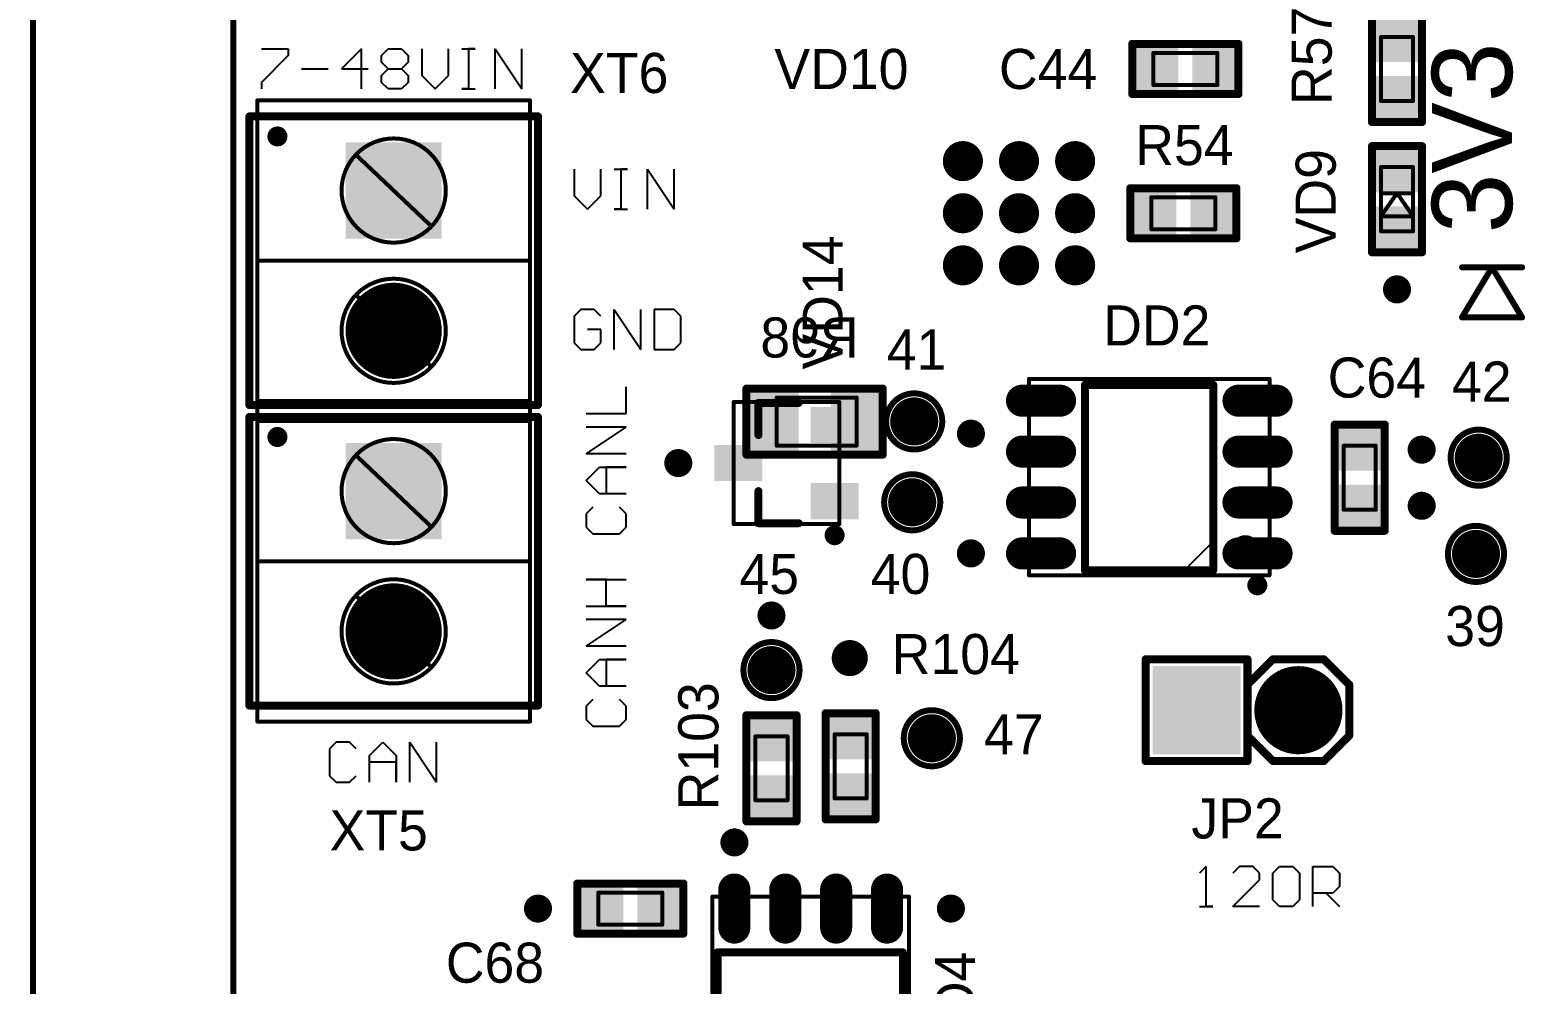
# Model space of a CAD drawing. Header units: millimetres. Extents: x 401 to 511, y 209 to 411.
# Drawn here: x 400.78 to 438.08, y 239.61 to 263.42 of the extents above; entities that cross this region are included whole.
import ezdxf

# ---------------------------------------------------------------- set-up
doc = ezdxf.new("R2010")
doc.units = ezdxf.units.MM
for name, color, linetype in [('BottomOverlay', 54, 'Continuous'), ('BottomSolder', 6, 'Continuous'), ('KeepOutLayer', 6, 'Continuous'), ('Mechanical1', 6, 'Continuous'), ('Mechanical2', 216, 'Continuous'), ('MultiLayer', 9, 'Continuous'), ('TopOverlay', 2, 'Continuous'), ('TopSolder', 216, 'Continuous')]:
    doc.layers.add(name, color=color, linetype=linetype)

msp = doc.modelspace()

# ---------------------------------------------------------------- linework, layer by layer
at = {"layer": 'BottomOverlay', "const_width": 0.2}
for points in [[(418.65, 252.823), (418.65, 254.473)], [(418.65, 254.473), (422.05, 254.473)], [(422.05, 252.823), (422.05, 254.473)], [(418.65, 252.823), (422.05, 252.823)]]:
    msp.add_lwpolyline(points, dxfattribs=at)
at = {"layer": 'BottomOverlay', "const_width": 0.1}
for points in [[(418.6, 254.473, 1), (418.7, 254.473, 1)], [(418.6, 254.473, 1), (418.7, 254.473, 1)], [(422, 254.473, 1), (422.1, 254.473, 1)], [(422, 254.473, 1), (422.1, 254.473, 1)], [(418.6, 252.823, 1), (418.7, 252.823, 1)], [(418.6, 252.823, 1), (418.7, 252.823, 1)], [(422, 252.823, 1), (422.1, 252.823, 1)], [(422, 252.823, 1), (422.1, 252.823, 1)]]:
    msp.add_lwpolyline(points, format="xyb", close=True, dxfattribs=at)
at = {"layer": 'BottomSolder'}
for points, const_width in [([(423.8, 260.148, 1), (424.3, 260.148, 1)], 0.5), ([(425.2, 260.148, 1), (425.7, 260.148, 1)], 0.5), ([(426.6, 260.148, 1), (427.1, 260.148, 1)], 0.5), ([(423.8, 258.848, 1), (424.3, 258.848, 1)], 0.5), ([(425.2, 258.848, 1), (425.7, 258.848, 1)], 0.5), ([(426.6, 258.848, 1), (427.1, 258.848, 1)], 0.5), ([(423.8, 257.548, 1), (424.3, 257.548, 1)], 0.5), ([(425.2, 257.548, 1), (425.7, 257.548, 1)], 0.5), ([(426.6, 257.548, 1), (427.1, 257.548, 1)], 0.5), ([(409.25, 255.914, 1), (410.45, 255.914, 1)], 1.2), ([(434.705, 256.948, 1), (435.055, 256.948, 1)], 0.35), ([(424.075, 253.348, 1), (424.425, 253.348, 1)], 0.35), ([(435.32, 252.948, 1), (435.67, 252.948, 1)], 0.35), ([(416.775, 252.614, 1), (417.125, 252.614, 1)], 0.35), ([(435.32, 251.548, 1), (435.67, 251.548, 1)], 0.35), ([(424.075, 250.36, 1), (424.425, 250.36, 1)], 0.35), ([(409.25, 248.414, 1), (410.45, 248.414, 1)], 1.2), ([(419.1, 248.811, 1), (419.45, 248.811, 1)], 0.35), ([(421.003, 247.748, 1), (421.453, 247.748, 1)], 0.45), ([(431.87, 246.448, 1), (432.97, 246.448, 1)], 1.1), ([(418.175, 243.148, 1), (418.525, 243.148, 1)], 0.35), ([(413.275, 241.498, 1), (413.625, 241.498, 1)], 0.35), ([(423.575, 241.498, 1), (423.925, 241.498, 1)], 0.35)]:
    msp.add_lwpolyline(points, format="xyb", close=True, dxfattribs=dict(at, const_width=const_width))
for points in [[(408.65, 260.614), (408.65, 258.214), (411.05, 260.614), (411.05, 258.214)], [(418.75, 254.373), (418.75, 252.923), (419.95, 254.373), (419.95, 252.923)], [(420.75, 254.373), (420.75, 252.923), (421.95, 254.373), (421.95, 252.923)], [(408.65, 253.114), (408.65, 250.714), (411.05, 253.114), (411.05, 250.714)], [(428.78, 245.348), (430.98, 245.348), (428.78, 247.548), (430.98, 247.548)]]:
    msp.add_solid(points, dxfattribs=at)
at = {"layer": 'KeepOutLayer', "const_width": 0.15}
for points in [[(400.85, 210.448), (400.85, 410.448)], [(405.85, 210.448), (405.85, 410.448)]]:
    msp.add_lwpolyline(points, dxfattribs=at)
at = {"layer": 'Mechanical1', "const_width": 0.1}
for points in [[(434.48, 263.248), (435.28, 263.248)], [(434.48, 261.648), (434.48, 263.248)], [(435.28, 261.648), (435.28, 263.248)], [(428.8, 262.848), (430.4, 262.848)], [(428.8, 262.048), (428.8, 262.848)], [(430.4, 262.048), (430.4, 262.848)], [(428.8, 262.048), (430.4, 262.048)], [(406.45, 253.664), (406.45, 261.664)], [(406.45, 261.664), (413.25, 261.664)], [(413.25, 253.664), (413.25, 261.664)], [(434.48, 261.648), (435.28, 261.648)], [(408.919, 260.296), (410.781, 258.532)], [(434.48, 259.998), (435.28, 259.998)], [(434.48, 258.398), (434.48, 259.998)], [(435.28, 258.398), (435.28, 259.998)], [(428.75, 258.448), (428.75, 259.248)], [(428.75, 259.248), (430.35, 259.248)], [(430.35, 258.448), (430.35, 259.248)], [(434.48, 258.773), (434.88, 259.348)], [(434.48, 259.348), (435.28, 259.348)], [(434.88, 259.348), (435.28, 258.773)], [(428.75, 258.448), (430.35, 258.448)], [(434.48, 258.773), (435.28, 258.773)], [(434.48, 258.398), (435.28, 258.398)], [(406.45, 257.664), (413.25, 257.664)], [(408.919, 256.796), (410.781, 255.032)], [(425.7, 249.815), (425.7, 254.715)], [(425.7, 254.715), (431.7, 254.715)], [(431.7, 249.815), (431.7, 254.715)], [(406.45, 246.164), (406.45, 254.164)], [(406.45, 254.164), (413.25, 254.164)], [(413.25, 246.164), (413.25, 254.164)], [(418.33, 251.094), (418.33, 254.134)], [(418.33, 254.134), (420.97, 254.134)], [(420.97, 251.094), (420.97, 254.134)], [(406.45, 253.664), (413.25, 253.664)], [(433.55, 251.448), (433.55, 253.048)], [(433.55, 253.048), (434.35, 253.048)], [(434.35, 251.448), (434.35, 253.048)], [(408.919, 252.796), (410.781, 251.032)], [(433.55, 251.448), (434.35, 251.448)], [(418.33, 251.094), (420.97, 251.094)], [(406.45, 250.164), (413.25, 250.164)], [(425.7, 249.815), (431.7, 249.815)], [(408.919, 249.296), (410.781, 247.532)], [(428.61, 245.178), (428.61, 247.718)], [(428.61, 247.718), (431.15, 247.718)], [(431.15, 247.083), (431.785, 247.718)], [(431.15, 245.178), (431.15, 247.718)], [(431.785, 247.718), (433.055, 247.718)], [(433.055, 247.718), (433.69, 247.083)], [(433.69, 245.813), (433.69, 247.083)], [(406.45, 246.164), (413.25, 246.164)], [(418.875, 245.798), (419.675, 245.798)], [(418.875, 244.198), (418.875, 245.798)], [(419.675, 244.198), (419.675, 245.798)], [(420.85, 245.848), (421.65, 245.848)], [(420.85, 244.248), (420.85, 245.848)], [(421.65, 244.248), (421.65, 245.848)], [(431.15, 245.813), (431.785, 245.178)], [(433.055, 245.178), (433.69, 245.813)], [(428.61, 245.178), (431.15, 245.178)], [(431.785, 245.178), (433.055, 245.178)], [(418.875, 244.198), (419.675, 244.198)], [(420.85, 244.248), (421.65, 244.248)], [(414.953, 241.898), (416.553, 241.898)], [(414.953, 241.098), (414.953, 241.898)], [(416.553, 241.098), (416.553, 241.898)], [(417.803, 235.798), (417.803, 241.798)], [(417.803, 241.798), (422.703, 241.798)], [(422.703, 235.798), (422.703, 241.798)], [(414.953, 241.098), (416.553, 241.098)]]:
    msp.add_lwpolyline(points, dxfattribs=at)
at = {"layer": 'Mechanical1'}
for points, const_width in [([(434.455, 263.248, 1), (434.505, 263.248, 1)], 0.05), ([(434.455, 263.248, 1), (434.505, 263.248, 1)], 0.05), ([(435.255, 263.248, 1), (435.305, 263.248, 1)], 0.05), ([(435.255, 263.248, 1), (435.305, 263.248, 1)], 0.05), ([(428.775, 262.848, 1), (428.825, 262.848, 1)], 0.05), ([(428.775, 262.848, 1), (428.825, 262.848, 1)], 0.05), ([(430.375, 262.848, 1), (430.425, 262.848, 1)], 0.05), ([(430.375, 262.848, 1), (430.425, 262.848, 1)], 0.05), ([(428.775, 262.048, 1), (428.825, 262.048, 1)], 0.05), ([(428.775, 262.048, 1), (428.825, 262.048, 1)], 0.05), ([(430.375, 262.048, 1), (430.425, 262.048, 1)], 0.05), ([(430.375, 262.048, 1), (430.425, 262.048, 1)], 0.05), ([(406.425, 261.664, 1), (406.475, 261.664, 1)], 0.05), ([(406.425, 261.664, 1), (406.475, 261.664, 1)], 0.05), ([(413.225, 261.664, 1), (413.275, 261.664, 1)], 0.05), ([(413.225, 261.664, 1), (413.275, 261.664, 1)], 0.05), ([(434.455, 261.648, 1), (434.505, 261.648, 1)], 0.05), ([(434.455, 261.648, 1), (434.505, 261.648, 1)], 0.05), ([(435.255, 261.648, 1), (435.305, 261.648, 1)], 0.05), ([(435.255, 261.648, 1), (435.305, 261.648, 1)], 0.05), ([(411.15, 259.414, 1), (408.55, 259.414, 1)], 0.1), ([(408.894, 260.296, 1), (408.944, 260.296, 1)], 0.05), ([(434.455, 259.998, 1), (434.505, 259.998, 1)], 0.05), ([(434.455, 259.998, 1), (434.505, 259.998, 1)], 0.05), ([(435.255, 259.998, 1), (435.305, 259.998, 1)], 0.05), ([(435.255, 259.998, 1), (435.305, 259.998, 1)], 0.05), ([(408.525, 259.414, 1), (408.575, 259.414, 1)], 0.05), ([(411.125, 259.414, 1), (411.175, 259.414, 1)], 0.05), ([(428.725, 259.248, 1), (428.775, 259.248, 1)], 0.05), ([(428.725, 259.248, 1), (428.775, 259.248, 1)], 0.05), ([(430.325, 259.248, 1), (430.375, 259.248, 1)], 0.05), ([(430.325, 259.248, 1), (430.375, 259.248, 1)], 0.05), ([(434.455, 259.348, 1), (434.505, 259.348, 1)], 0.05), ([(434.855, 259.348, 1), (434.905, 259.348, 1)], 0.05), ([(434.855, 259.348, 1), (434.905, 259.348, 1)], 0.05), ([(435.255, 259.348, 1), (435.305, 259.348, 1)], 0.05), ([(410.756, 258.532, 1), (410.806, 258.532, 1)], 0.05), ([(428.725, 258.448, 1), (428.775, 258.448, 1)], 0.05), ([(428.725, 258.448, 1), (428.775, 258.448, 1)], 0.05), ([(430.325, 258.448, 1), (430.375, 258.448, 1)], 0.05), ([(430.325, 258.448, 1), (430.375, 258.448, 1)], 0.05), ([(434.455, 258.773, 1), (434.505, 258.773, 1)], 0.05), ([(434.455, 258.773, 1), (434.505, 258.773, 1)], 0.05), ([(435.255, 258.773, 1), (435.305, 258.773, 1)], 0.05), ([(435.255, 258.773, 1), (435.305, 258.773, 1)], 0.05), ([(434.455, 258.398, 1), (434.505, 258.398, 1)], 0.05), ([(434.455, 258.398, 1), (434.505, 258.398, 1)], 0.05), ([(435.255, 258.398, 1), (435.305, 258.398, 1)], 0.05), ([(435.255, 258.398, 1), (435.305, 258.398, 1)], 0.05), ([(406.425, 257.664, 1), (406.475, 257.664, 1)], 0.05), ([(413.225, 257.664, 1), (413.275, 257.664, 1)], 0.05), ([(411.15, 255.914, 1), (408.55, 255.914, 1)], 0.1), ([(408.894, 256.796, 1), (408.944, 256.796, 1)], 0.05), ([(408.525, 255.914, 1), (408.575, 255.914, 1)], 0.05), ([(411.125, 255.914, 1), (411.175, 255.914, 1)], 0.05), ([(410.756, 255.032, 1), (410.806, 255.032, 1)], 0.05), ([(425.675, 254.715, 1), (425.725, 254.715, 1)], 0.05), ([(425.675, 254.715, 1), (425.725, 254.715, 1)], 0.05), ([(431.675, 254.715, 1), (431.725, 254.715, 1)], 0.05), ([(431.675, 254.715, 1), (431.725, 254.715, 1)], 0.05), ([(406.425, 254.164, 1), (406.475, 254.164, 1)], 0.05), ([(406.425, 254.164, 1), (406.475, 254.164, 1)], 0.05), ([(413.225, 254.164, 1), (413.275, 254.164, 1)], 0.05), ([(413.225, 254.164, 1), (413.275, 254.164, 1)], 0.05), ([(418.305, 254.134, 1), (418.355, 254.134, 1)], 0.05), ([(418.305, 254.134, 1), (418.355, 254.134, 1)], 0.05), ([(420.945, 254.134, 1), (420.995, 254.134, 1)], 0.05), ([(420.945, 254.134, 1), (420.995, 254.134, 1)], 0.05), ([(406.425, 253.664, 1), (406.475, 253.664, 1)], 0.05), ([(406.425, 253.664, 1), (406.475, 253.664, 1)], 0.05), ([(413.225, 253.664, 1), (413.275, 253.664, 1)], 0.05), ([(413.225, 253.664, 1), (413.275, 253.664, 1)], 0.05), ([(411.15, 251.914, 1), (408.55, 251.914, 1)], 0.1), ([(433.525, 253.048, 1), (433.575, 253.048, 1)], 0.05), ([(433.525, 253.048, 1), (433.575, 253.048, 1)], 0.05), ([(434.325, 253.048, 1), (434.375, 253.048, 1)], 0.05), ([(434.325, 253.048, 1), (434.375, 253.048, 1)], 0.05), ([(408.894, 252.796, 1), (408.944, 252.796, 1)], 0.05), ([(408.525, 251.914, 1), (408.575, 251.914, 1)], 0.05), ([(411.125, 251.914, 1), (411.175, 251.914, 1)], 0.05), ([(433.525, 251.448, 1), (433.575, 251.448, 1)], 0.05), ([(433.525, 251.448, 1), (433.575, 251.448, 1)], 0.05), ([(434.325, 251.448, 1), (434.375, 251.448, 1)], 0.05), ([(434.325, 251.448, 1), (434.375, 251.448, 1)], 0.05), ([(410.756, 251.032, 1), (410.806, 251.032, 1)], 0.05), ([(418.305, 251.094, 1), (418.355, 251.094, 1)], 0.05), ([(418.305, 251.094, 1), (418.355, 251.094, 1)], 0.05), ([(420.975, 250.814, 1), (420.725, 250.814, 1)], 0.25), ([(420.945, 251.094, 1), (420.995, 251.094, 1)], 0.05), ([(420.945, 251.094, 1), (420.995, 251.094, 1)], 0.05), ([(420.663, 250.814, 1), (420.787, 250.814, 1)], 0.125), ([(420.913, 250.814, 1), (421.038, 250.814, 1)], 0.125), ([(430.92, 250.465, 1), (431.27, 250.465, 1)], 0.35), ([(406.425, 250.164, 1), (406.475, 250.164, 1)], 0.05), ([(413.225, 250.164, 1), (413.275, 250.164, 1)], 0.05), ([(411.15, 248.414, 1), (408.55, 248.414, 1)], 0.1), ([(425.675, 249.815, 1), (425.725, 249.815, 1)], 0.05), ([(425.675, 249.815, 1), (425.725, 249.815, 1)], 0.05), ([(431.675, 249.815, 1), (431.725, 249.815, 1)], 0.05), ([(431.675, 249.815, 1), (431.725, 249.815, 1)], 0.05), ([(408.894, 249.296, 1), (408.944, 249.296, 1)], 0.05), ([(408.525, 248.414, 1), (408.575, 248.414, 1)], 0.05), ([(411.125, 248.414, 1), (411.175, 248.414, 1)], 0.05), ([(428.585, 247.718, 1), (428.635, 247.718, 1)], 0.05), ([(428.585, 247.718, 1), (428.635, 247.718, 1)], 0.05), ([(431.125, 247.718, 1), (431.175, 247.718, 1)], 0.05), ([(431.125, 247.718, 1), (431.175, 247.718, 1)], 0.05), ([(431.76, 247.718, 1), (431.81, 247.718, 1)], 0.05), ([(431.76, 247.718, 1), (431.81, 247.718, 1)], 0.05), ([(433.03, 247.718, 1), (433.08, 247.718, 1)], 0.05), ([(433.03, 247.718, 1), (433.08, 247.718, 1)], 0.05), ([(410.756, 247.532, 1), (410.806, 247.532, 1)], 0.05), ([(431.125, 247.083, 1), (431.175, 247.083, 1)], 0.05), ([(433.665, 247.083, 1), (433.715, 247.083, 1)], 0.05), ([(433.665, 247.083, 1), (433.715, 247.083, 1)], 0.05), ([(406.425, 246.164, 1), (406.475, 246.164, 1)], 0.05), ([(406.425, 246.164, 1), (406.475, 246.164, 1)], 0.05), ([(413.225, 246.164, 1), (413.275, 246.164, 1)], 0.05), ([(413.225, 246.164, 1), (413.275, 246.164, 1)], 0.05), ([(418.85, 245.798, 1), (418.9, 245.798, 1)], 0.05), ([(418.85, 245.798, 1), (418.9, 245.798, 1)], 0.05), ([(419.65, 245.798, 1), (419.7, 245.798, 1)], 0.05), ([(419.65, 245.798, 1), (419.7, 245.798, 1)], 0.05), ([(420.825, 245.848, 1), (420.875, 245.848, 1)], 0.05), ([(420.825, 245.848, 1), (420.875, 245.848, 1)], 0.05), ([(421.625, 245.848, 1), (421.675, 245.848, 1)], 0.05), ([(421.625, 245.848, 1), (421.675, 245.848, 1)], 0.05), ([(431.125, 245.813, 1), (431.175, 245.813, 1)], 0.05), ([(433.665, 245.813, 1), (433.715, 245.813, 1)], 0.05), ([(433.665, 245.813, 1), (433.715, 245.813, 1)], 0.05), ([(428.585, 245.178, 1), (428.635, 245.178, 1)], 0.05), ([(428.585, 245.178, 1), (428.635, 245.178, 1)], 0.05), ([(431.125, 245.178, 1), (431.175, 245.178, 1)], 0.05), ([(431.125, 245.178, 1), (431.175, 245.178, 1)], 0.05), ([(431.76, 245.178, 1), (431.81, 245.178, 1)], 0.05), ([(431.76, 245.178, 1), (431.81, 245.178, 1)], 0.05), ([(433.03, 245.178, 1), (433.08, 245.178, 1)], 0.05), ([(433.03, 245.178, 1), (433.08, 245.178, 1)], 0.05), ([(418.85, 244.198, 1), (418.9, 244.198, 1)], 0.05), ([(418.85, 244.198, 1), (418.9, 244.198, 1)], 0.05), ([(419.65, 244.198, 1), (419.7, 244.198, 1)], 0.05), ([(419.65, 244.198, 1), (419.7, 244.198, 1)], 0.05), ([(420.825, 244.248, 1), (420.875, 244.248, 1)], 0.05), ([(420.825, 244.248, 1), (420.875, 244.248, 1)], 0.05), ([(421.625, 244.248, 1), (421.675, 244.248, 1)], 0.05), ([(421.625, 244.248, 1), (421.675, 244.248, 1)], 0.05), ([(414.928, 241.898, 1), (414.978, 241.898, 1)], 0.05), ([(414.928, 241.898, 1), (414.978, 241.898, 1)], 0.05), ([(416.528, 241.898, 1), (416.578, 241.898, 1)], 0.05), ([(416.528, 241.898, 1), (416.578, 241.898, 1)], 0.05), ([(417.778, 241.798, 1), (417.828, 241.798, 1)], 0.05), ([(417.778, 241.798, 1), (417.828, 241.798, 1)], 0.05), ([(422.678, 241.798, 1), (422.728, 241.798, 1)], 0.05), ([(422.678, 241.798, 1), (422.728, 241.798, 1)], 0.05), ([(414.928, 241.098, 1), (414.978, 241.098, 1)], 0.05), ([(414.928, 241.098, 1), (414.978, 241.098, 1)], 0.05), ([(416.528, 241.098, 1), (416.578, 241.098, 1)], 0.05), ([(416.528, 241.098, 1), (416.578, 241.098, 1)], 0.05)]:
    msp.add_lwpolyline(points, format="xyb", close=True, dxfattribs=dict(at, const_width=const_width))
at = {"layer": 'Mechanical2', "const_width": 0.1}
for points in [[(419.401, 253.048), (419.401, 254.248)], [(419.401, 254.248), (421.4, 254.248)], [(421.4, 253.048), (421.4, 254.248)], [(419.401, 253.048), (421.4, 253.048)]]:
    msp.add_lwpolyline(points, dxfattribs=at)
at = {"layer": 'Mechanical2', "const_width": 0.05}
for points in [[(419.376, 254.248, 1), (419.426, 254.248, 1)], [(419.376, 254.248, 1), (419.426, 254.248, 1)], [(421.375, 254.248, 1), (421.425, 254.248, 1)], [(421.375, 254.248, 1), (421.425, 254.248, 1)], [(419.376, 253.048, 1), (419.426, 253.048, 1)], [(419.376, 253.048, 1), (419.426, 253.048, 1)], [(421.375, 253.048, 1), (421.425, 253.048, 1)], [(421.375, 253.048, 1), (421.425, 253.048, 1)]]:
    msp.add_lwpolyline(points, format="xyb", close=True, dxfattribs=at)
at = {"layer": 'MultiLayer'}
for points, const_width in [([(423.8, 260.148, 1), (424.3, 260.148, 1)], 0.5), ([(425.2, 260.148, 1), (425.7, 260.148, 1)], 0.5), ([(426.6, 260.148, 1), (427.1, 260.148, 1)], 0.5), ([(423.8, 258.848, 1), (424.3, 258.848, 1)], 0.5), ([(425.2, 258.848, 1), (425.7, 258.848, 1)], 0.5), ([(426.6, 258.848, 1), (427.1, 258.848, 1)], 0.5), ([(423.8, 257.548, 1), (424.3, 257.548, 1)], 0.5), ([(425.2, 257.548, 1), (425.7, 257.548, 1)], 0.5), ([(426.6, 257.548, 1), (427.1, 257.548, 1)], 0.5), ([(409.3, 255.914, 1), (410.4, 255.914, 1)], 1.1), ([(434.705, 256.948, 1), (435.055, 256.948, 1)], 0.35), ([(424.075, 253.348, 1), (424.425, 253.348, 1)], 0.35), ([(435.32, 252.948, 1), (435.67, 252.948, 1)], 0.35), ([(416.775, 252.614, 1), (417.125, 252.614, 1)], 0.35), ([(435.32, 251.548, 1), (435.67, 251.548, 1)], 0.35), ([(424.075, 250.36, 1), (424.425, 250.36, 1)], 0.35), ([(409.3, 248.414, 1), (410.4, 248.414, 1)], 1.1), ([(419.1, 248.811, 1), (419.45, 248.811, 1)], 0.35), ([(421.053, 247.748, 1), (421.403, 247.748, 1)], 0.35), ([(431.92, 246.448, 1), (432.92, 246.448, 1)], 1), ([(418.175, 243.148, 1), (418.525, 243.148, 1)], 0.35), ([(413.275, 241.498, 1), (413.625, 241.498, 1)], 0.35), ([(423.575, 241.498, 1), (423.925, 241.498, 1)], 0.35)]:
    msp.add_lwpolyline(points, format="xyb", close=True, dxfattribs=dict(at, const_width=const_width))
for points in [[(408.75, 260.514), (408.75, 258.314), (410.95, 260.514), (410.95, 258.314)], [(408.75, 253.014), (408.75, 250.814), (410.95, 253.014), (410.95, 250.814)], [(428.88, 245.448), (430.88, 245.448), (428.88, 247.448), (430.88, 247.448)]]:
    msp.add_solid(points, dxfattribs=at)
at = {"layer": 'TopOverlay'}
for p, q in [((406.55, 262.947), (407.216, 262.947)), ((407.216, 262.781), (406.55, 262.114)), ((407.216, 262.947), (407.216, 262.781)), ((409.049, 262.947), (408.549, 262.447)), ((409.049, 261.948), (409.049, 262.947)), ((409.549, 262.781), (409.716, 262.947)), ((409.549, 262.614), (409.549, 262.781)), ((409.716, 262.447), (409.549, 262.614)), ((409.716, 262.947), (410.049, 262.947)), ((410.049, 262.947), (410.215, 262.781)), ((410.215, 262.614), (410.049, 262.447)), ((410.215, 262.781), (410.215, 262.614)), ((410.549, 262.947), (410.549, 262.281)), ((411.215, 262.281), (411.215, 262.947)), ((411.548, 262.947), (411.882, 262.947)), ((411.882, 262.947), (411.715, 262.947)), ((411.715, 262.947), (411.715, 261.948)), ((412.381, 261.948), (412.381, 262.947)), ((412.381, 262.947), (413.048, 261.948)), ((413.048, 261.948), (413.048, 262.947)), ((407.55, 262.447), (408.216, 262.447)), ((408.549, 262.447), (409.216, 262.447)), ((409.549, 262.281), (409.716, 262.447)), ((409.549, 262.114), (409.549, 262.281)), ((409.716, 262.447), (410.049, 262.447)), ((410.049, 262.447), (410.215, 262.281)), ((410.215, 262.281), (410.215, 262.114)), ((410.549, 262.281), (410.882, 261.948)), ((410.882, 261.948), (411.215, 262.281)), ((406.55, 262.114), (406.55, 261.948)), ((409.716, 261.948), (409.549, 262.114)), ((410.049, 261.948), (409.716, 261.948)), ((410.215, 262.114), (410.049, 261.948)), ((411.715, 261.948), (411.548, 261.948)), ((411.548, 261.948), (411.882, 261.948)), ((414.35, 259.947), (414.35, 259.281)), ((415.016, 259.281), (415.016, 259.947)), ((415.35, 259.947), (415.683, 259.947)), ((415.683, 259.947), (415.516, 259.947)), ((415.516, 259.947), (415.516, 258.948)), ((416.183, 258.948), (416.183, 259.947)), ((416.183, 259.947), (416.849, 258.948)), ((416.849, 258.948), (416.849, 259.947)), ((414.35, 259.281), (414.683, 258.948)), ((414.683, 258.948), (415.016, 259.281)), ((415.516, 258.948), (415.35, 258.948)), ((415.35, 258.948), (415.683, 258.948)), ((414.517, 256.447), (414.35, 256.281)), ((414.35, 256.281), (414.35, 255.614)), ((414.85, 256.447), (414.517, 256.447)), ((415.016, 256.281), (414.85, 256.447)), ((415.35, 255.448), (415.35, 256.447)), ((415.35, 256.447), (416.016, 255.448)), ((416.016, 255.448), (416.016, 256.447)), ((416.349, 256.447), (416.349, 255.448)), ((416.849, 256.447), (416.349, 256.447)), ((417.016, 256.281), (416.849, 256.447)), ((417.016, 255.614), (417.016, 256.281)), ((415.016, 255.947), (414.683, 255.947)), ((415.016, 255.614), (415.016, 255.947)), ((414.35, 255.614), (414.517, 255.448)), ((414.85, 255.448), (415.016, 255.614)), ((416.849, 255.448), (417.016, 255.614)), ((414.517, 255.448), (414.85, 255.448)), ((416.349, 255.448), (416.849, 255.448)), ((415.65, 253.847), (415.65, 254.513)), ((414.65, 253.847), (415.65, 253.847)), ((414.65, 252.847), (415.65, 253.513)), ((415.65, 253.513), (414.65, 253.513)), ((415.65, 252.847), (414.65, 252.847)), ((414.65, 252.181), (414.984, 252.514)), ((414.984, 251.847), (414.65, 252.181)), ((414.984, 252.514), (415.65, 252.514)), ((415.65, 252.514), (415.15, 252.514)), ((415.15, 252.514), (415.15, 251.847)), ((415.65, 251.847), (414.984, 251.847)), ((414.817, 251.514), (414.65, 251.347)), ((415.65, 251.347), (415.483, 251.514)), ((414.65, 251.347), (414.65, 251.014)), ((415.65, 251.014), (415.65, 251.347)), ((414.65, 251.014), (414.817, 250.848)), ((414.817, 250.848), (415.483, 250.848)), ((415.483, 250.848), (415.65, 251.014)), ((430.295, 250.66), (429.575, 249.94)), ((430.295, 249.94), (430.295, 250.66)), ((429.575, 249.94), (430.295, 249.94)), ((415.15, 249.713), (414.65, 249.713)), ((414.65, 249.713), (415.65, 249.713)), ((415.15, 249.047), (415.15, 249.713)), ((414.65, 249.047), (415.65, 249.047)), ((415.65, 249.047), (415.15, 249.047)), ((414.65, 248.047), (415.65, 248.713)), ((415.65, 248.713), (414.65, 248.713)), ((415.65, 248.047), (414.65, 248.047)), ((414.65, 247.381), (414.984, 247.714)), ((414.984, 247.714), (415.65, 247.714)), ((415.65, 247.714), (415.15, 247.714)), ((415.15, 247.714), (415.15, 247.047)), ((414.984, 247.047), (414.65, 247.381)), ((415.65, 247.047), (414.984, 247.047)), ((414.817, 246.714), (414.65, 246.547)), ((415.65, 246.547), (415.483, 246.714)), ((414.65, 246.547), (414.65, 246.214)), ((414.65, 246.214), (414.817, 246.048)), ((415.483, 246.048), (415.65, 246.214)), ((415.65, 246.214), (415.65, 246.547)), ((414.817, 246.048), (415.483, 246.048)), ((408.417, 245.647), (408.25, 245.481)), ((408.25, 245.481), (408.25, 244.814)), ((408.75, 245.647), (408.417, 245.647)), ((408.916, 245.481), (408.75, 245.647)), ((409.25, 245.314), (409.583, 245.647)), ((409.583, 245.647), (409.916, 245.314)), ((410.249, 244.648), (410.249, 245.647)), ((410.249, 245.647), (410.916, 244.648)), ((410.916, 244.648), (410.916, 245.647)), ((409.25, 244.648), (409.25, 245.314)), ((409.916, 245.147), (409.25, 245.147)), ((409.916, 245.314), (409.916, 244.648)), ((409.916, 244.648), (409.916, 245.147)), ((408.25, 244.814), (408.417, 244.648)), ((408.75, 244.648), (408.916, 244.814)), ((408.417, 244.648), (408.75, 244.648)), ((430.117, 242.547), (429.95, 242.381)), ((430.117, 241.548), (430.117, 242.547)), ((430.95, 242.547), (430.783, 242.381)), ((431.283, 242.547), (430.95, 242.547)), ((431.45, 242.381), (431.283, 242.547)), ((431.783, 242.381), (431.949, 242.547)), ((431.949, 242.547), (432.283, 242.547)), ((432.283, 242.547), (432.449, 242.381)), ((432.782, 241.548), (432.782, 242.547)), ((432.782, 242.547), (433.282, 242.547)), ((433.282, 242.547), (433.449, 242.381)), ((430.783, 241.548), (431.45, 242.214)), ((431.45, 242.214), (431.45, 242.381)), ((431.783, 241.714), (431.783, 242.381)), ((432.449, 242.381), (432.449, 241.714)), ((433.449, 242.381), (433.449, 242.047)), ((431.949, 241.548), (431.783, 241.714)), ((432.449, 241.714), (432.283, 241.548)), ((433.282, 241.881), (432.782, 241.881)), ((433.116, 241.881), (433.449, 241.548)), ((433.449, 242.047), (433.282, 241.881)), ((429.95, 241.548), (430.283, 241.548)), ((430.283, 241.548), (430.117, 241.548)), ((431.45, 241.548), (430.783, 241.548)), ((432.283, 241.548), (431.949, 241.548))]:
    msp.add_line(p, q, dxfattribs=at)
for points, const_width in [([(434.255, 261.123), (434.255, 263.773)], 0.2), ([(435.505, 261.123), (435.505, 263.773)], 0.2), ([(428.275, 263.073), (430.925, 263.073)], 0.2), ([(428.275, 261.823), (428.275, 263.073)], 0.2), ([(430.925, 261.823), (430.925, 263.073)], 0.2), ([(428.275, 261.823), (430.925, 261.823)], 0.2), ([(406.25, 261.264), (413.45, 261.264)], 0.2), ([(406.25, 254.064), (406.25, 261.264)], 0.2), ([(413.45, 254.064), (413.45, 261.264)], 0.2), ([(434.255, 261.123), (435.505, 261.123)], 0.2), ([(434.255, 260.523), (435.505, 260.523)], 0.2), ([(434.255, 257.873), (434.255, 260.523)], 0.2), ([(435.505, 257.873), (435.505, 260.523)], 0.2), ([(428.225, 258.223), (428.225, 259.473)], 0.2), ([(428.225, 259.473), (430.875, 259.473)], 0.2), ([(430.875, 258.223), (430.875, 259.473)], 0.2), ([(428.225, 258.223), (430.875, 258.223)], 0.2), ([(434.255, 257.873), (435.505, 257.873)], 0.2), ([(436.5, 256.248), (437.25, 257.498)], 0.15), ([(436.5, 257.498), (438, 257.498)], 0.15), ([(437.25, 257.498), (438, 256.248)], 0.15), ([(436.5, 256.248), (438, 256.248)], 0.15), ([(427.095, 249.94), (427.095, 254.565)], 0.2), ([(427.095, 254.565), (430.295, 254.565)], 0.2), ([(430.295, 249.94), (430.295, 254.565)], 0.2), ([(406.25, 254.064), (413.45, 254.064)], 0.2), ([(418.95, 254.114), (419.95, 254.114)], 0.2), ([(418.95, 253.314), (418.95, 254.114)], 0.2), ([(406.25, 253.764), (413.45, 253.764)], 0.2), ([(406.25, 246.564), (406.25, 253.764)], 0.2), ([(413.45, 246.564), (413.45, 253.764)], 0.2), ([(433.325, 250.923), (433.325, 253.573)], 0.2), ([(433.325, 253.573), (434.575, 253.573)], 0.2), ([(434.575, 250.923), (434.575, 253.573)], 0.2), ([(418.95, 251.114), (418.95, 251.914)], 0.2), ([(418.95, 251.114), (419.95, 251.114)], 0.2), ([(433.325, 250.923), (434.575, 250.923)], 0.2), ([(427.095, 249.94), (430.295, 249.94)], 0.2), ([(428.61, 247.718), (431.15, 247.718)], 0.2), ([(428.61, 245.178), (428.61, 247.718)], 0.2), ([(431.15, 245.178), (431.15, 247.718)], 0.2), ([(431.15, 247.083), (431.785, 247.718)], 0.2), ([(431.785, 247.718), (433.055, 247.718)], 0.2), ([(433.055, 247.718), (433.69, 247.083)], 0.2), ([(433.69, 245.813), (433.69, 247.083)], 0.2), ([(406.25, 246.564), (413.45, 246.564)], 0.2), ([(418.65, 246.323), (419.9, 246.323)], 0.2), ([(418.65, 243.673), (418.65, 246.323)], 0.2), ([(419.9, 243.673), (419.9, 246.323)], 0.2), ([(420.625, 246.373), (421.875, 246.373)], 0.2), ([(420.625, 243.723), (420.625, 246.373)], 0.2), ([(421.875, 243.723), (421.875, 246.373)], 0.2), ([(431.15, 245.813), (431.785, 245.178)], 0.2), ([(433.055, 245.178), (433.69, 245.813)], 0.2), ([(428.61, 245.178), (431.15, 245.178)], 0.2), ([(431.785, 245.178), (433.055, 245.178)], 0.2), ([(418.65, 243.673), (419.9, 243.673)], 0.2), ([(420.625, 243.723), (421.875, 243.723)], 0.2), ([(414.428, 242.123), (417.078, 242.123)], 0.2), ([(414.428, 240.873), (414.428, 242.123)], 0.2), ([(417.078, 240.873), (417.078, 242.123)], 0.2), ([(414.428, 240.873), (417.078, 240.873)], 0.2), ([(417.928, 237.203), (417.928, 240.403)], 0.2), ([(417.928, 240.403), (422.553, 240.403)], 0.2), ([(422.553, 237.203), (422.553, 240.403)], 0.2)]:
    msp.add_lwpolyline(points, dxfattribs=dict(at, const_width=const_width))
for points, const_width in [([(428.225, 263.073, 1), (428.325, 263.073, 1)], 0.1), ([(428.225, 263.073, 1), (428.325, 263.073, 1)], 0.1), ([(430.875, 263.073, 1), (430.975, 263.073, 1)], 0.1), ([(430.875, 263.073, 1), (430.975, 263.073, 1)], 0.1), ([(428.225, 261.823, 1), (428.325, 261.823, 1)], 0.1), ([(428.225, 261.823, 1), (428.325, 261.823, 1)], 0.1), ([(430.875, 261.823, 1), (430.975, 261.823, 1)], 0.1), ([(430.875, 261.823, 1), (430.975, 261.823, 1)], 0.1), ([(406.2, 261.264, 1), (406.3, 261.264, 1)], 0.1), ([(406.2, 261.264, 1), (406.3, 261.264, 1)], 0.1), ([(413.4, 261.264, 1), (413.5, 261.264, 1)], 0.1), ([(413.4, 261.264, 1), (413.5, 261.264, 1)], 0.1), ([(434.205, 261.123, 1), (434.305, 261.123, 1)], 0.1), ([(434.205, 261.123, 1), (434.305, 261.123, 1)], 0.1), ([(435.455, 261.123, 1), (435.555, 261.123, 1)], 0.1), ([(435.455, 261.123, 1), (435.555, 261.123, 1)], 0.1), ([(406.825, 260.764, 1), (407.075, 260.764, 1)], 0.25), ([(434.205, 260.523, 1), (434.305, 260.523, 1)], 0.1), ([(434.205, 260.523, 1), (434.305, 260.523, 1)], 0.1), ([(435.455, 260.523, 1), (435.555, 260.523, 1)], 0.1), ([(435.455, 260.523, 1), (435.555, 260.523, 1)], 0.1), ([(428.175, 259.473, 1), (428.275, 259.473, 1)], 0.1), ([(428.175, 259.473, 1), (428.275, 259.473, 1)], 0.1), ([(430.825, 259.473, 1), (430.925, 259.473, 1)], 0.1), ([(430.825, 259.473, 1), (430.925, 259.473, 1)], 0.1), ([(428.175, 258.223, 1), (428.275, 258.223, 1)], 0.1), ([(428.175, 258.223, 1), (428.275, 258.223, 1)], 0.1), ([(430.825, 258.223, 1), (430.925, 258.223, 1)], 0.1), ([(430.825, 258.223, 1), (430.925, 258.223, 1)], 0.1), ([(434.205, 257.873, 1), (434.305, 257.873, 1)], 0.1), ([(434.205, 257.873, 1), (434.305, 257.873, 1)], 0.1), ([(435.455, 257.873, 1), (435.555, 257.873, 1)], 0.1), ([(435.455, 257.873, 1), (435.555, 257.873, 1)], 0.1), ([(436.463, 257.498, 1), (436.538, 257.498, 1)], 0.075), ([(437.212, 257.498, 1), (437.287, 257.498, 1)], 0.075), ([(437.212, 257.498, 1), (437.287, 257.498, 1)], 0.075), ([(437.962, 257.498, 1), (438.038, 257.498, 1)], 0.075), ([(436.463, 256.248, 1), (436.538, 256.248, 1)], 0.075), ([(436.463, 256.248, 1), (436.538, 256.248, 1)], 0.075), ([(437.962, 256.248, 1), (438.038, 256.248, 1)], 0.075), ([(437.962, 256.248, 1), (438.038, 256.248, 1)], 0.075), ([(423.535, 253.653, 1), (422.135, 253.653, 1)], 0.15), ([(427.045, 254.565, 1), (427.145, 254.565, 1)], 0.1), ([(427.045, 254.565, 1), (427.145, 254.565, 1)], 0.1), ([(430.245, 254.565, 1), (430.345, 254.565, 1)], 0.1), ([(430.245, 254.565, 1), (430.345, 254.565, 1)], 0.1), ([(406.2, 254.064, 1), (406.3, 254.064, 1)], 0.1), ([(406.2, 254.064, 1), (406.3, 254.064, 1)], 0.1), ([(413.4, 254.064, 1), (413.5, 254.064, 1)], 0.1), ([(413.4, 254.064, 1), (413.5, 254.064, 1)], 0.1), ([(418.9, 254.114, 1), (419, 254.114, 1)], 0.1), ([(418.9, 254.114, 1), (419, 254.114, 1)], 0.1), ([(419.9, 254.114, 1), (420, 254.114, 1)], 0.1), ([(406.2, 253.764, 1), (406.3, 253.764, 1)], 0.1), ([(406.2, 253.764, 1), (406.3, 253.764, 1)], 0.1), ([(413.4, 253.764, 1), (413.5, 253.764, 1)], 0.1), ([(413.4, 253.764, 1), (413.5, 253.764, 1)], 0.1), ([(422.098, 253.653, 1), (422.173, 253.653, 1)], 0.075), ([(423.498, 253.653, 1), (423.573, 253.653, 1)], 0.075), ([(433.275, 253.573, 1), (433.375, 253.573, 1)], 0.1), ([(433.275, 253.573, 1), (433.375, 253.573, 1)], 0.1), ([(434.525, 253.573, 1), (434.625, 253.573, 1)], 0.1), ([(434.525, 253.573, 1), (434.625, 253.573, 1)], 0.1), ([(406.825, 253.264, 1), (407.075, 253.264, 1)], 0.25), ([(418.9, 253.314, 1), (419, 253.314, 1)], 0.1), ([(437.618, 252.748, 1), (436.218, 252.748, 1)], 0.15), ([(436.18, 252.748, 1), (436.255, 252.748, 1)], 0.075), ([(437.58, 252.748, 1), (437.655, 252.748, 1)], 0.075), ([(423.485, 251.635, 1), (422.085, 251.635, 1)], 0.15), ([(418.9, 251.914, 1), (419, 251.914, 1)], 0.1), ([(422.048, 251.635, 1), (422.123, 251.635, 1)], 0.075), ([(423.448, 251.635, 1), (423.523, 251.635, 1)], 0.075), ([(418.9, 251.114, 1), (419, 251.114, 1)], 0.1), ([(418.9, 251.114, 1), (419, 251.114, 1)], 0.1), ([(419.9, 251.114, 1), (420, 251.114, 1)], 0.1), ([(420.975, 250.814, 1), (420.725, 250.814, 1)], 0.25), ([(437.55, 250.348, 1), (436.15, 250.348, 1)], 0.15), ([(420.663, 250.814, 1), (420.787, 250.814, 1)], 0.125), ([(420.913, 250.814, 1), (421.038, 250.814, 1)], 0.125), ([(433.275, 250.923, 1), (433.375, 250.923, 1)], 0.1), ([(433.275, 250.923, 1), (433.375, 250.923, 1)], 0.1), ([(434.525, 250.923, 1), (434.625, 250.923, 1)], 0.1), ([(434.525, 250.923, 1), (434.625, 250.923, 1)], 0.1), ([(436.113, 250.348, 1), (436.188, 250.348, 1)], 0.075), ([(437.513, 250.348, 1), (437.588, 250.348, 1)], 0.075), ([(427.045, 249.94, 1), (427.145, 249.94, 1)], 0.1), ([(427.045, 249.94, 1), (427.145, 249.94, 1)], 0.1), ([(430.245, 249.94, 1), (430.345, 249.94, 1)], 0.1), ([(430.245, 249.94, 1), (430.345, 249.94, 1)], 0.1), ([(431.52, 249.565, 1), (431.27, 249.565, 1)], 0.25), ([(431.207, 249.565, 1), (431.332, 249.565, 1)], 0.125), ([(431.457, 249.565, 1), (431.582, 249.565, 1)], 0.125), ([(419.975, 247.448, 1), (418.575, 247.448, 1)], 0.15), ([(428.56, 247.718, 1), (428.66, 247.718, 1)], 0.1), ([(428.56, 247.718, 1), (428.66, 247.718, 1)], 0.1), ([(431.1, 247.718, 1), (431.2, 247.718, 1)], 0.1), ([(431.1, 247.718, 1), (431.2, 247.718, 1)], 0.1), ([(431.735, 247.718, 1), (431.835, 247.718, 1)], 0.1), ([(431.735, 247.718, 1), (431.835, 247.718, 1)], 0.1), ([(433.005, 247.718, 1), (433.105, 247.718, 1)], 0.1), ([(433.005, 247.718, 1), (433.105, 247.718, 1)], 0.1), ([(418.537, 247.448, 1), (418.612, 247.448, 1)], 0.075), ([(419.937, 247.448, 1), (420.012, 247.448, 1)], 0.075), ([(431.1, 247.083, 1), (431.2, 247.083, 1)], 0.1), ([(433.64, 247.083, 1), (433.74, 247.083, 1)], 0.1), ([(433.64, 247.083, 1), (433.74, 247.083, 1)], 0.1), ([(406.2, 246.564, 1), (406.3, 246.564, 1)], 0.1), ([(406.2, 246.564, 1), (406.3, 246.564, 1)], 0.1), ([(413.4, 246.564, 1), (413.5, 246.564, 1)], 0.1), ([(413.4, 246.564, 1), (413.5, 246.564, 1)], 0.1), ([(418.6, 246.323, 1), (418.7, 246.323, 1)], 0.1), ([(418.6, 246.323, 1), (418.7, 246.323, 1)], 0.1), ([(419.85, 246.323, 1), (419.95, 246.323, 1)], 0.1), ([(419.85, 246.323, 1), (419.95, 246.323, 1)], 0.1), ([(420.575, 246.373, 1), (420.675, 246.373, 1)], 0.1), ([(420.575, 246.373, 1), (420.675, 246.373, 1)], 0.1), ([(421.825, 246.373, 1), (421.925, 246.373, 1)], 0.1), ([(421.825, 246.373, 1), (421.925, 246.373, 1)], 0.1), ([(423.975, 245.748, 1), (422.575, 245.748, 1)], 0.15), ([(422.537, 245.748, 1), (422.612, 245.748, 1)], 0.075), ([(423.937, 245.748, 1), (424.012, 245.748, 1)], 0.075), ([(431.1, 245.813, 1), (431.2, 245.813, 1)], 0.1), ([(433.64, 245.813, 1), (433.74, 245.813, 1)], 0.1), ([(433.64, 245.813, 1), (433.74, 245.813, 1)], 0.1), ([(428.56, 245.178, 1), (428.66, 245.178, 1)], 0.1), ([(428.56, 245.178, 1), (428.66, 245.178, 1)], 0.1), ([(431.1, 245.178, 1), (431.2, 245.178, 1)], 0.1), ([(431.1, 245.178, 1), (431.2, 245.178, 1)], 0.1), ([(431.735, 245.178, 1), (431.835, 245.178, 1)], 0.1), ([(431.735, 245.178, 1), (431.835, 245.178, 1)], 0.1), ([(433.005, 245.178, 1), (433.105, 245.178, 1)], 0.1), ([(433.005, 245.178, 1), (433.105, 245.178, 1)], 0.1), ([(418.6, 243.673, 1), (418.7, 243.673, 1)], 0.1), ([(418.6, 243.673, 1), (418.7, 243.673, 1)], 0.1), ([(419.85, 243.673, 1), (419.95, 243.673, 1)], 0.1), ([(419.85, 243.673, 1), (419.95, 243.673, 1)], 0.1), ([(420.575, 243.723, 1), (420.675, 243.723, 1)], 0.1), ([(420.575, 243.723, 1), (420.675, 243.723, 1)], 0.1), ([(421.825, 243.723, 1), (421.925, 243.723, 1)], 0.1), ([(421.825, 243.723, 1), (421.925, 243.723, 1)], 0.1), ([(414.378, 242.123, 1), (414.478, 242.123, 1)], 0.1), ([(414.378, 242.123, 1), (414.478, 242.123, 1)], 0.1), ([(417.028, 242.123, 1), (417.128, 242.123, 1)], 0.1), ([(417.028, 242.123, 1), (417.128, 242.123, 1)], 0.1), ([(414.378, 240.873, 1), (414.478, 240.873, 1)], 0.1), ([(414.378, 240.873, 1), (414.478, 240.873, 1)], 0.1), ([(417.028, 240.873, 1), (417.128, 240.873, 1)], 0.1), ([(417.028, 240.873, 1), (417.128, 240.873, 1)], 0.1), ([(417.878, 240.403, 1), (417.978, 240.403, 1)], 0.1), ([(417.878, 240.403, 1), (417.978, 240.403, 1)], 0.1), ([(422.503, 240.403, 1), (422.603, 240.403, 1)], 0.1), ([(422.503, 240.403, 1), (422.603, 240.403, 1)], 0.1)]:
    msp.add_lwpolyline(points, format="xyb", close=True, dxfattribs=dict(at, const_width=const_width))
at = {"layer": 'TopSolder'}
for points, const_width in [([(423.8, 260.148, 1), (424.3, 260.148, 1)], 0.5), ([(425.2, 260.148, 1), (425.7, 260.148, 1)], 0.5), ([(426.6, 260.148, 1), (427.1, 260.148, 1)], 0.5), ([(423.8, 258.848, 1), (424.3, 258.848, 1)], 0.5), ([(425.2, 258.848, 1), (425.7, 258.848, 1)], 0.5), ([(426.6, 258.848, 1), (427.1, 258.848, 1)], 0.5), ([(423.8, 257.548, 1), (424.3, 257.548, 1)], 0.5), ([(425.2, 257.548, 1), (425.7, 257.548, 1)], 0.5), ([(426.6, 257.548, 1), (427.1, 257.548, 1)], 0.5), ([(409.25, 255.914, 1), (410.45, 255.914, 1)], 1.2), ([(434.705, 256.948, 1), (435.055, 256.948, 1)], 0.35), ([(425.325, 254.17, 1), (425.725, 254.17, 1)], 0.4), ([(426.275, 254.17, 1), (426.675, 254.17, 1)], 0.4), ([(430.725, 254.17, 1), (431.125, 254.17, 1)], 0.4), ([(431.675, 254.17, 1), (432.075, 254.17, 1)], 0.4), ([(422.535, 253.653, 1), (423.135, 253.653, 1)], 0.6), ([(424.075, 253.348, 1), (424.425, 253.348, 1)], 0.35), ([(425.325, 252.9, 1), (425.725, 252.9, 1)], 0.4), ([(426.275, 252.9, 1), (426.675, 252.9, 1)], 0.4), ([(430.725, 252.9, 1), (431.125, 252.9, 1)], 0.4), ([(431.675, 252.9, 1), (432.075, 252.9, 1)], 0.4), ([(435.32, 252.948, 1), (435.67, 252.948, 1)], 0.35), ([(436.618, 252.748, 1), (437.218, 252.748, 1)], 0.6), ([(416.775, 252.614, 1), (417.125, 252.614, 1)], 0.35), ([(422.485, 251.635, 1), (423.085, 251.635, 1)], 0.6), ([(425.325, 251.63, 1), (425.725, 251.63, 1)], 0.4), ([(426.275, 251.63, 1), (426.675, 251.63, 1)], 0.4), ([(430.725, 251.63, 1), (431.125, 251.63, 1)], 0.4), ([(431.675, 251.63, 1), (432.075, 251.63, 1)], 0.4), ([(435.32, 251.548, 1), (435.67, 251.548, 1)], 0.35), ([(424.075, 250.36, 1), (424.425, 250.36, 1)], 0.35), ([(425.325, 250.36, 1), (425.725, 250.36, 1)], 0.4), ([(426.275, 250.36, 1), (426.675, 250.36, 1)], 0.4), ([(430.725, 250.36, 1), (431.125, 250.36, 1)], 0.4), ([(431.675, 250.36, 1), (432.075, 250.36, 1)], 0.4), ([(436.55, 250.348, 1), (437.15, 250.348, 1)], 0.6), ([(409.25, 248.414, 1), (410.45, 248.414, 1)], 1.2), ([(419.1, 248.811, 1), (419.45, 248.811, 1)], 0.35), ([(418.975, 247.448, 1), (419.575, 247.448, 1)], 0.6), ([(421.003, 247.748, 1), (421.453, 247.748, 1)], 0.45), ([(431.87, 246.448, 1), (432.97, 246.448, 1)], 1.1), ([(422.975, 245.748, 1), (423.575, 245.748, 1)], 0.6), ([(418.175, 243.148, 1), (418.525, 243.148, 1)], 0.35), ([(418.148, 241.973, 1), (418.548, 241.973, 1)], 0.4), ([(419.418, 241.973, 1), (419.818, 241.973, 1)], 0.4), ([(420.688, 241.973, 1), (421.088, 241.973, 1)], 0.4), ([(421.958, 241.973, 1), (422.358, 241.973, 1)], 0.4), ([(413.275, 241.498, 1), (413.625, 241.498, 1)], 0.35), ([(423.575, 241.498, 1), (423.925, 241.498, 1)], 0.35), ([(418.148, 241.023, 1), (418.548, 241.023, 1)], 0.4), ([(419.418, 241.023, 1), (419.818, 241.023, 1)], 0.4), ([(420.688, 241.023, 1), (421.088, 241.023, 1)], 0.4), ([(421.958, 241.023, 1), (422.358, 241.023, 1)], 0.4)]:
    msp.add_lwpolyline(points, format="xyb", close=True, dxfattribs=dict(at, const_width=const_width))
at = {"layer": 'TopSolder', "const_width": 0.8}
for points in [[(425.525, 254.17), (426.475, 254.17)], [(430.925, 254.17), (431.875, 254.17)], [(425.525, 252.9), (426.475, 252.9)], [(430.925, 252.9), (431.875, 252.9)], [(425.525, 251.63), (426.475, 251.63)], [(430.925, 251.63), (431.875, 251.63)], [(425.525, 250.36), (426.475, 250.36)], [(430.925, 250.36), (431.875, 250.36)], [(418.348, 241.973), (418.348, 241.023)], [(419.618, 241.973), (419.618, 241.023)], [(420.888, 241.973), (420.888, 241.023)], [(422.158, 241.973), (422.158, 241.023)]]:
    msp.add_lwpolyline(points, dxfattribs=at)
at = {"layer": 'TopSolder'}
for points in [[(434.355, 262.623), (435.405, 262.623), (434.355, 263.673), (435.405, 263.673)], [(429.425, 261.923), (429.425, 262.973), (428.375, 261.923), (428.375, 262.973)], [(430.825, 261.923), (430.825, 262.973), (429.775, 261.923), (429.775, 262.973)], [(434.355, 261.223), (435.405, 261.223), (434.355, 262.273), (435.405, 262.273)], [(408.65, 260.614), (408.65, 258.214), (411.05, 260.614), (411.05, 258.214)], [(435.405, 260.423), (434.355, 260.423), (435.405, 259.373), (434.355, 259.373)], [(429.375, 258.323), (429.375, 259.373), (428.325, 258.323), (428.325, 259.373)], [(430.775, 258.323), (430.775, 259.373), (429.725, 258.323), (429.725, 259.373)], [(435.405, 259.023), (434.355, 259.023), (435.405, 257.973), (434.355, 257.973)], [(420.25, 254.014), (420.25, 253.114), (421.45, 254.014), (421.45, 253.114)], [(434.475, 253.473), (433.425, 253.473), (434.475, 252.423), (433.425, 252.423)], [(408.65, 253.114), (408.65, 250.714), (411.05, 253.114), (411.05, 250.714)], [(417.85, 253.064), (417.85, 252.164), (419.05, 253.064), (419.05, 252.164)], [(420.25, 252.114), (420.25, 251.214), (421.45, 252.114), (421.45, 251.214)], [(434.475, 252.073), (433.425, 252.073), (434.475, 251.023), (433.425, 251.023)], [(428.78, 245.348), (430.98, 245.348), (428.78, 247.548), (430.98, 247.548)], [(418.75, 245.173), (419.8, 245.173), (418.75, 246.223), (419.8, 246.223)], [(420.725, 245.223), (421.775, 245.223), (420.725, 246.273), (421.775, 246.273)], [(418.75, 243.773), (419.8, 243.773), (418.75, 244.823), (419.8, 244.823)], [(420.725, 243.823), (421.775, 243.823), (420.725, 244.873), (421.775, 244.873)], [(414.528, 242.023), (414.528, 240.973), (415.578, 242.023), (415.578, 240.973)], [(415.928, 242.023), (415.928, 240.973), (416.978, 242.023), (416.978, 240.973)]]:
    msp.add_solid(points, dxfattribs=at)

# ---------------------------------------------------------------- texts
at = {"layer": 'BottomOverlay', "text_generation_flag": 2}
msp.add_text('R98', height=1, dxfattribs=at).set_placement((421.45, 255.248))
at = {"layer": 'TopOverlay'}
for s, height, p in [('R57', 1, (433.25, 261.548)), ('3V3', 2, (437.75, 258.348)), ('VD9', 1, (433.35, 257.848)), ('VD14', 1, (421.05, 254.948)), ('R103', 1, (417.95, 243.948)), ('DD4', 1, (424.35, 237.748))]:
    msp.add_text(s, height=height, rotation=90, dxfattribs=at).set_placement(p)
for s, p in [('XT6', (414.25, 261.848)), ('VD10', (419.347, 261.948)), ('C44', (424.95, 261.948)), ('R54', (428.35, 260.048)), ('DD2', (427.55, 255.548)), ('41', (422.15, 254.948)), ('C64', (433.15, 254.248)), ('42', (436.25, 254.148)), ('45', (418.475, 249.348)), ('40', (421.75, 249.348)), ('39', (436.082, 248.048)), ('R104', (422.275, 247.348)), ('47', (424.575, 245.348)), ('XT5', (408.25, 242.948)), ('JP2', (429.75, 243.248)), ('C68', (411.15, 239.648))]:
    msp.add_text(s, height=1, dxfattribs=at).set_placement(p)

doc.saveas('drawing.dxf')
